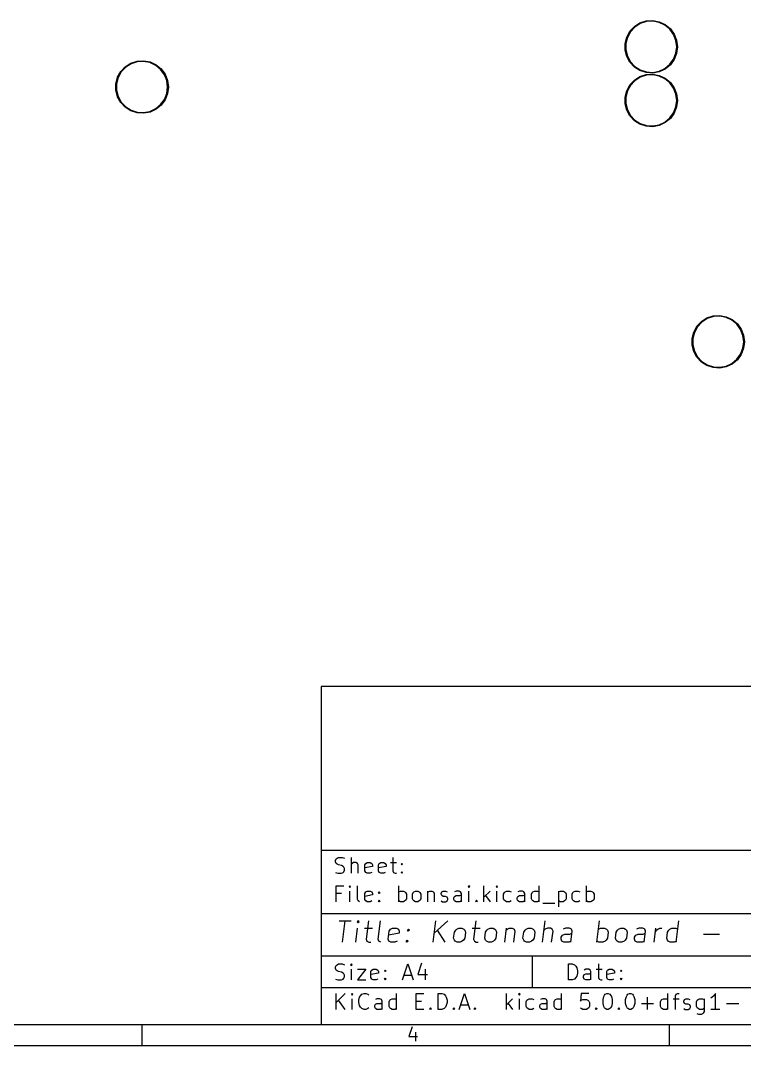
# Model space of a CAD drawing. Extents: x -80 to 197, y -68 to 122.
# Drawn here: x 58.3 to 127, y -67.9 to 29.2 of the extents above; entities that cross this region are included whole.
import ezdxf

# ---------------------------------------------------------------- set-up
doc = ezdxf.new("R2010")
doc.units = 0
doc.header["$MEASUREMENT"] = 0
doc.layers.add('BLACK', color=7, linetype='CONTINUOUS')

msp = doc.modelspace()

# ---------------------------------------------------------------- linework, layer by layer
at = {"layer": 'BLACK', "linetype": 'CONTINUOUS'}
for p, q in [((117.642, 29.1208), (118.267, 29.1601)), ((118.267, 29.1601), (118.881, 29.0429)), ((116.092, 28.1365), (116.52, 28.5924)), ((116.564, 28.5385), (116.148, 28.0954)), ((116.52, 28.5924), (117.048, 28.9275)), ((117.077, 28.8642), (116.564, 28.5385)), ((117.048, 28.9275), (117.642, 29.1208)), ((117.656, 29.052), (117.077, 28.8642)), ((118.262, 29.0902), (117.656, 29.052)), ((118.859, 28.9763), (118.262, 29.0902)), ((119.409, 28.7175), (118.859, 28.9763)), ((118.881, 29.0429), (119.447, 28.7766)), ((119.878, 28.33), (119.409, 28.7175)), ((119.447, 28.7766), (119.929, 28.3779)), ((120.235, 27.8383), (119.878, 28.33)), ((119.929, 28.3779), (120.296, 27.872)), ((115.635, 26.9827), (115.79, 27.5885)), ((115.855, 27.5627), (115.704, 26.9739)), ((115.79, 27.5885), (116.092, 28.1365)), ((116.148, 28.0954), (115.855, 27.5627)), ((120.459, 27.2731), (120.235, 27.8383)), ((120.296, 27.872), (120.527, 27.2905)), ((120.535, 26.67), (120.459, 27.2731)), ((120.527, 27.2905), (120.605, 26.67)), ((115.635, 26.3573), (115.635, 26.9827)), ((115.79, 25.7515), (115.635, 26.3573)), ((115.704, 26.9739), (115.704, 26.3661)), ((115.704, 26.3661), (115.855, 25.7773)), ((120.459, 26.0669), (120.535, 26.67)), ((120.605, 26.67), (120.527, 26.0495)), ((68.7877, 25.1175), (69.3825, 25.3108)), ((69.3825, 25.3108), (70.0067, 25.3501)), ((70.0023, 25.2802), (69.3956, 25.242)), ((70.5994, 25.1663), (70.0023, 25.2802)), ((70.0067, 25.3501), (70.621, 25.2329)), ((116.092, 25.2035), (115.79, 25.7515)), ((115.855, 25.7773), (116.148, 25.2446)), ((116.148, 25.2446), (116.564, 24.8015)), ((119.878, 25.01), (120.235, 25.5017)), ((120.296, 25.468), (119.929, 24.9621)), ((120.235, 25.5017), (120.459, 26.0669)), ((120.527, 26.0495), (120.296, 25.468)), ((67.5302, 23.7785), (67.8315, 24.3265)), ((67.8881, 24.2854), (67.5953, 23.7527)), ((67.8315, 24.3265), (68.2596, 24.7824)), ((68.3042, 24.7285), (67.8881, 24.2854)), ((68.2596, 24.7824), (68.7877, 25.1175)), ((68.8175, 25.0542), (68.3042, 24.7285)), ((69.3956, 25.242), (68.8175, 25.0542)), ((71.1494, 24.9075), (70.5994, 25.1663)), ((70.621, 25.2329), (71.1869, 24.9666)), ((71.6177, 24.52), (71.1494, 24.9075)), ((71.1869, 24.9666), (71.6688, 24.5679)), ((71.975, 24.0283), (71.6177, 24.52)), ((71.6688, 24.5679), (72.0364, 24.062)), ((116.52, 24.7476), (116.092, 25.2035)), ((117.048, 24.4125), (116.52, 24.7476)), ((116.564, 24.8015), (117.077, 24.4758)), ((117.642, 24.2192), (117.048, 24.4125)), ((117.077, 24.4758), (117.656, 24.288)), ((117.656, 24.288), (118.262, 24.2498)), ((118.262, 24.2498), (118.859, 24.3637)), ((118.881, 24.2971), (118.267, 24.1799)), ((118.859, 24.3637), (119.409, 24.6225)), ((119.447, 24.5634), (118.881, 24.2971)), ((119.409, 24.6225), (119.878, 25.01)), ((119.929, 24.9621), (119.447, 24.5634)), ((67.3747, 23.1727), (67.5302, 23.7785)), ((67.5953, 23.7527), (67.4441, 23.1639)), ((72.1988, 23.4631), (71.975, 24.0283)), ((72.0364, 24.062), (72.2666, 23.4805)), ((72.275, 22.86), (72.1988, 23.4631)), ((72.2666, 23.4805), (72.345, 22.86)), ((116.092, 23.0565), (116.52, 23.5124)), ((116.564, 23.4585), (116.148, 23.0154)), ((116.52, 23.5124), (117.048, 23.8475)), ((117.077, 23.7842), (116.564, 23.4585)), ((117.048, 23.8475), (117.642, 24.0408)), ((117.656, 23.972), (117.077, 23.7842)), ((118.267, 24.1799), (117.642, 24.2192)), ((117.642, 24.0408), (118.267, 24.0801)), ((118.262, 24.0102), (117.656, 23.972)), ((118.859, 23.8963), (118.262, 24.0102)), ((118.267, 24.0801), (118.881, 23.9629)), ((119.409, 23.6375), (118.859, 23.8963)), ((118.881, 23.9629), (119.447, 23.6966)), ((119.878, 23.25), (119.409, 23.6375)), ((119.447, 23.6966), (119.929, 23.2979)), ((67.3747, 22.5473), (67.3747, 23.1727)), ((67.5302, 21.9415), (67.3747, 22.5473)), ((67.4441, 23.1639), (67.4441, 22.5561)), ((67.4441, 22.5561), (67.5953, 21.9673)), ((72.1988, 22.2569), (72.275, 22.86)), ((72.345, 22.86), (72.2666, 22.2395)), ((115.635, 21.9027), (115.79, 22.5085)), ((115.855, 22.4827), (115.704, 21.8939)), ((115.79, 22.5085), (116.092, 23.0565)), ((116.148, 23.0154), (115.855, 22.4827)), ((120.235, 22.7583), (119.878, 23.25)), ((119.929, 23.2979), (120.296, 22.792)), ((120.459, 22.1931), (120.235, 22.7583)), ((120.296, 22.792), (120.527, 22.2105)), ((67.8315, 21.3935), (67.5302, 21.9415)), ((67.5953, 21.9673), (67.8881, 21.4346)), ((68.2596, 20.9376), (67.8315, 21.3935)), ((67.8881, 21.4346), (68.3042, 20.9915)), ((71.6177, 21.2), (71.975, 21.6917)), ((72.0364, 21.658), (71.6688, 21.1521)), ((71.975, 21.6917), (72.1988, 22.2569)), ((72.2666, 22.2395), (72.0364, 21.658)), ((115.635, 21.2773), (115.635, 21.9027)), ((115.704, 21.8939), (115.704, 21.2861)), ((120.535, 21.59), (120.459, 22.1931)), ((120.459, 20.9869), (120.535, 21.59)), ((120.527, 22.2105), (120.605, 21.59)), ((120.605, 21.59), (120.527, 20.9695)), ((68.7877, 20.6025), (68.2596, 20.9376)), ((68.3042, 20.9915), (68.8175, 20.6658)), ((69.3825, 20.4092), (68.7877, 20.6025)), ((68.8175, 20.6658), (69.3956, 20.478)), ((70.0067, 20.3699), (69.3825, 20.4092)), ((69.3956, 20.478), (70.0023, 20.4398)), ((70.0023, 20.4398), (70.5994, 20.5537)), ((70.621, 20.4871), (70.0067, 20.3699)), ((70.5994, 20.5537), (71.1494, 20.8125)), ((71.1869, 20.7534), (70.621, 20.4871)), ((71.1494, 20.8125), (71.6177, 21.2)), ((71.6688, 21.1521), (71.1869, 20.7534)), ((115.79, 20.6715), (115.635, 21.2773)), ((115.704, 21.2861), (115.855, 20.6973)), ((116.092, 20.1235), (115.79, 20.6715)), ((115.855, 20.6973), (116.148, 20.1646)), ((119.878, 19.93), (120.235, 20.4217)), ((120.235, 20.4217), (120.459, 20.9869)), ((120.527, 20.9695), (120.296, 20.388)), ((116.52, 19.6676), (116.092, 20.1235)), ((116.148, 20.1646), (116.564, 19.7215)), ((117.048, 19.3325), (116.52, 19.6676)), ((116.564, 19.7215), (117.077, 19.3958)), ((118.859, 19.2837), (119.409, 19.5425)), ((119.447, 19.4834), (118.881, 19.2171)), ((119.409, 19.5425), (119.878, 19.93)), ((119.929, 19.8821), (119.447, 19.4834)), ((120.296, 20.388), (119.929, 19.8821)), ((117.642, 19.1392), (117.048, 19.3325)), ((117.077, 19.3958), (117.656, 19.208)), ((118.267, 19.0999), (117.642, 19.1392)), ((117.656, 19.208), (118.262, 19.1698)), ((118.262, 19.1698), (118.859, 19.2837)), ((118.881, 19.2171), (118.267, 19.0999)), ((122.87, 0.65243), (123.398, 0.98754)), ((123.398, 0.98754), (123.992, 1.18081)), ((124.006, 1.11205), (123.427, 0.92421)), ((123.992, 1.18081), (124.617, 1.22008)), ((124.612, 1.15021), (124.006, 1.11205)), ((125.209, 1.03631), (124.612, 1.15021)), ((124.617, 1.22008), (125.231, 1.10289)), ((125.759, 0.7775), (125.209, 1.03631)), ((125.231, 1.10289), (125.797, 0.8366)), ((122.14, -0.35153), (122.442, 0.19652)), ((122.498, 0.15538), (122.205, -0.3773)), ((122.442, 0.19652), (122.87, 0.65243)), ((122.914, 0.59849), (122.498, 0.15538)), ((123.427, 0.92421), (122.914, 0.59849)), ((126.228, 0.39003), (125.759, 0.7775)), ((125.797, 0.8366), (126.279, 0.43794)), ((126.585, -0.10175), (126.228, 0.39003)), ((126.279, 0.43794), (126.646, -0.06803)), ((121.985, -0.95729), (122.14, -0.35153)), ((121.985, -1.58271), (121.985, -0.95729)), ((122.205, -0.3773), (122.054, -0.96607)), ((122.054, -0.96607), (122.054, -1.57393)), ((126.809, -0.66693), (126.585, -0.10175)), ((126.646, -0.06803), (126.877, -0.64952)), ((126.885, -1.27), (126.809, -0.66693)), ((126.877, -0.64952), (126.955, -1.27)), ((122.14, -2.18847), (121.985, -1.58271)), ((122.054, -1.57393), (122.205, -2.1627)), ((126.585, -2.43825), (126.809, -1.87307)), ((126.877, -1.89048), (126.646, -2.47198)), ((126.809, -1.87307), (126.885, -1.27)), ((126.955, -1.27), (126.877, -1.89048)), ((122.442, -2.73652), (122.14, -2.18847)), ((122.205, -2.1627), (122.498, -2.69538)), ((122.87, -3.19243), (122.442, -2.73652)), ((122.498, -2.69538), (122.914, -3.13849)), ((126.228, -2.93003), (126.585, -2.43825)), ((126.646, -2.47198), (126.279, -2.97795)), ((123.398, -3.52754), (122.87, -3.19243)), ((122.914, -3.13849), (123.427, -3.46421)), ((123.992, -3.72081), (123.398, -3.52754)), ((123.427, -3.46421), (124.006, -3.65205)), ((124.617, -3.76008), (123.992, -3.72081)), ((124.006, -3.65205), (124.612, -3.69021)), ((124.612, -3.69021), (125.209, -3.57631)), ((125.231, -3.64289), (124.617, -3.76008)), ((125.209, -3.57631), (125.759, -3.31749)), ((125.797, -3.3766), (125.231, -3.64289)), ((125.759, -3.31749), (126.228, -2.93003)), ((126.279, -2.97795), (125.797, -3.3766)), ((86.8322, -33.9272), (86.8322, -65.9272)), ((194.832, -33.9272), (86.8322, -33.9272)), ((86.8322, -49.4272), (194.832, -49.4272)), ((88.1929, -50.3915), (88.2643, -50.2486)), ((88.1929, -50.5343), (88.1929, -50.3915)), ((88.2643, -50.2486), (88.3358, -50.1772)), ((88.3358, -50.1772), (88.4786, -50.1058)), ((88.4786, -50.1058), (88.8358, -50.1058)), ((88.8358, -50.1058), (89.0501, -50.1772)), ((89.6929, -51.6058), (89.6929, -50.1058)), ((93.6215, -50.1058), (93.6215, -51.3915)), ((88.2643, -50.6772), (88.1929, -50.5343)), ((88.3358, -50.7486), (88.2643, -50.6772)), ((88.4786, -50.8201), (88.3358, -50.7486)), ((88.7643, -50.8915), (88.4786, -50.8201)), ((88.9072, -50.9629), (88.7643, -50.8915)), ((88.9786, -51.0343), (88.9072, -50.9629)), ((89.0501, -51.1772), (88.9786, -51.0343)), ((88.9786, -51.4629), (89.0501, -51.3201)), ((89.0501, -51.3201), (89.0501, -51.1772)), ((89.7643, -50.6772), (89.6929, -50.7486)), ((89.9072, -50.6058), (89.7643, -50.6772)), ((90.1215, -50.6058), (89.9072, -50.6058)), ((90.2643, -50.6772), (90.1215, -50.6058)), ((90.3358, -50.8201), (90.2643, -50.6772)), ((90.3358, -51.6058), (90.3358, -50.8201)), ((90.9786, -50.8201), (91.0501, -50.6772)), ((90.9786, -51.3915), (90.9786, -50.8201)), ((91.6929, -50.9629), (90.9786, -51.1058)), ((91.0501, -51.5343), (90.9786, -51.3915)), ((91.0501, -50.6772), (91.1929, -50.6058)), ((91.1929, -50.6058), (91.4786, -50.6058)), ((91.4786, -50.6058), (91.6215, -50.6772)), ((91.6215, -50.6772), (91.6929, -50.8201)), ((91.6929, -50.8201), (91.6929, -50.9629)), ((92.2643, -50.8201), (92.3358, -50.6772)), ((92.2643, -51.3915), (92.2643, -50.8201)), ((92.9786, -50.9629), (92.2643, -51.1058)), ((92.3358, -51.5343), (92.2643, -51.3915)), ((92.3358, -50.6772), (92.4786, -50.6058)), ((92.4786, -50.6058), (92.7643, -50.6058)), ((92.7643, -50.6058), (92.9072, -50.6772)), ((92.9072, -50.6772), (92.9786, -50.8201)), ((92.9786, -50.8201), (92.9786, -50.9629)), ((93.4072, -50.6058), (93.9786, -50.6058)), ((93.6215, -51.3915), (93.6929, -51.5343)), ((94.4072, -50.7486), (94.4786, -50.6772)), ((94.4786, -50.8201), (94.4072, -50.7486)), ((94.4786, -50.6772), (94.5501, -50.7486)), ((94.4786, -50.6772), (94.4786, -50.8201)), ((94.5501, -50.7486), (94.4786, -50.8201)), ((88.1929, -51.5343), (88.4072, -51.6058)), ((88.4072, -51.6058), (88.7643, -51.6058)), ((88.7643, -51.6058), (88.9072, -51.5343)), ((88.9072, -51.5343), (88.9786, -51.4629)), ((91.1929, -51.6058), (91.0501, -51.5343)), ((91.4786, -51.6058), (91.1929, -51.6058)), ((91.6215, -51.5343), (91.4786, -51.6058)), ((92.4786, -51.6058), (92.3358, -51.5343)), ((92.7643, -51.6058), (92.4786, -51.6058)), ((92.9072, -51.5343), (92.7643, -51.6058)), ((93.6929, -51.5343), (93.8358, -51.6058)), ((93.8358, -51.6058), (93.9786, -51.6058)), ((94.4072, -51.5343), (94.4786, -51.4629)), ((94.4786, -51.6058), (94.4072, -51.5343)), ((94.4786, -51.4629), (94.5501, -51.5343)), ((94.4786, -51.4629), (94.4786, -51.6058)), ((94.5501, -51.5343), (94.4786, -51.6058)), ((88.2643, -54.3058), (88.2643, -52.8058)), ((88.2643, -52.8058), (88.9786, -52.8058)), ((89.5501, -52.8058), (89.4786, -52.8772)), ((89.4786, -52.8772), (89.5501, -52.9486)), ((89.6215, -52.8772), (89.5501, -52.8058)), ((89.5501, -52.8058), (89.5501, -52.9486)), ((89.5501, -52.9486), (89.6215, -52.8772)), ((89.5501, -54.3058), (89.5501, -53.3058)), ((90.2643, -54.0915), (90.2643, -52.8058)), ((90.9786, -53.5201), (91.0501, -53.3772)), ((91.0501, -53.3772), (91.1929, -53.3058)), ((91.1929, -53.3058), (91.4786, -53.3058)), ((91.4786, -53.3058), (91.6215, -53.3772)), ((91.6215, -53.3772), (91.6929, -53.5201)), ((92.2643, -53.4486), (92.3358, -53.3772)), ((92.3358, -53.3772), (92.4072, -53.4486)), ((92.3358, -53.3772), (92.3358, -53.5201)), ((94.1929, -54.3058), (94.1929, -52.8058)), ((94.1929, -53.3772), (94.3358, -53.3058)), ((94.3358, -53.3058), (94.6215, -53.3058)), ((94.6215, -53.3058), (94.7643, -53.3772)), ((94.7643, -53.3772), (94.8358, -53.4486)), ((95.5501, -53.4486), (95.6215, -53.3772)), ((95.6215, -53.3772), (95.7643, -53.3058)), ((95.7643, -53.3058), (95.9786, -53.3058)), ((95.9786, -53.3058), (96.1215, -53.3772)), ((96.1215, -53.3772), (96.1929, -53.4486)), ((96.9072, -53.3058), (96.9072, -54.3058)), ((96.9072, -53.4486), (96.9786, -53.3772)), ((96.9786, -53.3772), (97.1215, -53.3058)), ((97.1215, -53.3058), (97.3358, -53.3058)), ((97.3358, -53.3058), (97.4786, -53.3772)), ((97.4786, -53.3772), (97.5501, -53.5201)), ((98.1929, -53.5201), (98.2643, -53.3772)), ((98.2643, -53.3772), (98.4072, -53.3058)), ((98.4072, -53.3058), (98.6215, -53.3058)), ((98.6215, -53.3058), (98.7643, -53.3772)), ((99.6215, -53.3058), (99.4786, -53.3772)), ((99.9072, -53.3058), (99.6215, -53.3058)), ((100.05, -53.3772), (99.9072, -53.3058)), ((100.121, -53.5201), (100.05, -53.3772)), ((100.836, -52.8058), (100.764, -52.8772)), ((100.764, -52.8772), (100.836, -52.9486)), ((100.907, -52.8772), (100.836, -52.8058)), ((100.836, -52.8058), (100.836, -52.9486)), ((100.836, -52.9486), (100.907, -52.8772)), ((100.836, -54.3058), (100.836, -53.3058)), ((102.264, -54.3058), (102.264, -52.8058)), ((102.836, -53.3058), (102.264, -53.8772)), ((103.479, -52.8058), (103.407, -52.8772)), ((103.407, -52.8772), (103.479, -52.9486)), ((103.55, -52.8772), (103.479, -52.8058)), ((103.479, -52.8058), (103.479, -52.9486)), ((103.479, -52.9486), (103.55, -52.8772)), ((103.479, -54.3058), (103.479, -53.3058)), ((104.193, -53.4486), (104.264, -53.3772)), ((104.264, -53.3772), (104.407, -53.3058)), ((104.407, -53.3058), (104.693, -53.3058)), ((104.693, -53.3058), (104.836, -53.3772)), ((105.621, -53.3058), (105.479, -53.3772)), ((105.907, -53.3058), (105.621, -53.3058)), ((106.05, -53.3772), (105.907, -53.3058)), ((106.121, -53.5201), (106.05, -53.3772)), ((106.836, -53.4486), (106.907, -53.3772)), ((106.907, -53.3772), (107.05, -53.3058)), ((107.05, -53.3058), (107.336, -53.3058)), ((107.336, -53.3058), (107.479, -53.3772)), ((107.479, -54.3058), (107.479, -52.8058)), ((109.336, -53.3058), (109.336, -54.8058)), ((109.336, -53.3772), (109.479, -53.3058)), ((109.479, -53.3058), (109.764, -53.3058)), ((109.764, -53.3058), (109.907, -53.3772)), ((109.907, -53.3772), (109.979, -53.4486)), ((110.693, -53.4486), (110.764, -53.3772)), ((110.764, -53.3772), (110.907, -53.3058)), ((110.907, -53.3058), (111.193, -53.3058)), ((111.193, -53.3058), (111.336, -53.3772)), ((111.979, -54.3058), (111.979, -52.8058)), ((111.979, -53.3772), (112.121, -53.3058)), ((112.121, -53.3058), (112.407, -53.3058)), ((112.407, -53.3058), (112.55, -53.3772)), ((112.55, -53.3772), (112.621, -53.4486)), ((88.7643, -53.5201), (88.2643, -53.5201)), ((90.3358, -54.2343), (90.2643, -54.0915)), ((90.4786, -54.3058), (90.3358, -54.2343)), ((90.9786, -54.0915), (90.9786, -53.5201)), ((91.6929, -53.6629), (90.9786, -53.8058)), ((91.0501, -54.2343), (90.9786, -54.0915)), ((91.1929, -54.3058), (91.0501, -54.2343)), ((91.4786, -54.3058), (91.1929, -54.3058)), ((91.6215, -54.2343), (91.4786, -54.3058)), ((91.6929, -53.5201), (91.6929, -53.6629)), ((92.3358, -53.5201), (92.2643, -53.4486)), ((92.2643, -54.2343), (92.3358, -54.1629)), ((92.3358, -54.3058), (92.2643, -54.2343)), ((92.4072, -53.4486), (92.3358, -53.5201)), ((92.3358, -54.1629), (92.4072, -54.2343)), ((92.3358, -54.1629), (92.3358, -54.3058)), ((92.4072, -54.2343), (92.3358, -54.3058)), ((94.3358, -54.3058), (94.1929, -54.2343)), ((94.6215, -54.3058), (94.3358, -54.3058)), ((94.7643, -54.2343), (94.6215, -54.3058)), ((94.8358, -54.1629), (94.7643, -54.2343)), ((94.8358, -53.4486), (94.9072, -53.5915)), ((94.9072, -54.0201), (94.8358, -54.1629)), ((94.9072, -53.5915), (94.9072, -54.0201)), ((95.4786, -53.5915), (95.5501, -53.4486)), ((95.4786, -54.0201), (95.4786, -53.5915)), ((95.5501, -54.1629), (95.4786, -54.0201)), ((95.6215, -54.2343), (95.5501, -54.1629)), ((95.7643, -54.3058), (95.6215, -54.2343)), ((95.9786, -54.3058), (95.7643, -54.3058)), ((96.1215, -54.2343), (95.9786, -54.3058)), ((96.1929, -54.1629), (96.1215, -54.2343)), ((96.1929, -53.4486), (96.2643, -53.5915)), ((96.2643, -54.0201), (96.1929, -54.1629)), ((96.2643, -53.5915), (96.2643, -54.0201)), ((97.5501, -53.5201), (97.5501, -54.3058)), ((98.1929, -53.5915), (98.1929, -53.5201)), ((98.2643, -53.7343), (98.1929, -53.5915)), ((98.1929, -54.2343), (98.3358, -54.3058)), ((98.4072, -53.8058), (98.2643, -53.7343)), ((98.3358, -54.3058), (98.6215, -54.3058)), ((98.6215, -53.8058), (98.4072, -53.8058)), ((98.7643, -53.8772), (98.6215, -53.8058)), ((98.6215, -54.3058), (98.7643, -54.2343)), ((98.8358, -54.0201), (98.7643, -53.8772)), ((98.7643, -54.2343), (98.8358, -54.0915)), ((98.8358, -54.0915), (98.8358, -54.0201)), ((99.4072, -53.9486), (99.4786, -53.8058)), ((99.4072, -54.0915), (99.4072, -53.9486)), ((99.4786, -54.2343), (99.4072, -54.0915)), ((99.4786, -53.8058), (99.6215, -53.7343)), ((99.6215, -54.3058), (99.4786, -54.2343)), ((99.6215, -53.7343), (99.9786, -53.7343)), ((99.9786, -54.3058), (99.6215, -54.3058)), ((99.9786, -53.7343), (100.121, -53.6629)), ((100.121, -54.2343), (99.9786, -54.3058)), ((100.121, -54.3058), (100.121, -53.5201)), ((101.479, -54.2343), (101.55, -54.1629)), ((101.55, -54.3058), (101.479, -54.2343)), ((101.55, -54.1629), (101.621, -54.2343)), ((101.55, -54.1629), (101.55, -54.3058)), ((101.621, -54.2343), (101.55, -54.3058)), ((102.407, -53.7343), (102.836, -54.3058)), ((104.121, -53.5915), (104.193, -53.4486)), ((104.121, -54.0201), (104.121, -53.5915)), ((104.193, -54.1629), (104.121, -54.0201)), ((104.264, -54.2343), (104.193, -54.1629)), ((104.407, -54.3058), (104.264, -54.2343)), ((104.693, -54.3058), (104.407, -54.3058)), ((104.836, -54.2343), (104.693, -54.3058)), ((105.407, -53.9486), (105.479, -53.8058)), ((105.407, -54.0915), (105.407, -53.9486)), ((105.479, -54.2343), (105.407, -54.0915)), ((105.479, -53.8058), (105.621, -53.7343)), ((105.621, -54.3058), (105.479, -54.2343)), ((105.621, -53.7343), (105.979, -53.7343)), ((105.979, -54.3058), (105.621, -54.3058)), ((105.979, -53.7343), (106.121, -53.6629)), ((106.121, -54.2343), (105.979, -54.3058)), ((106.121, -54.3058), (106.121, -53.5201)), ((106.764, -53.5915), (106.836, -53.4486)), ((106.764, -54.0201), (106.764, -53.5915)), ((106.836, -54.1629), (106.764, -54.0201)), ((106.907, -54.2343), (106.836, -54.1629)), ((107.05, -54.3058), (106.907, -54.2343)), ((107.336, -54.3058), (107.05, -54.3058)), ((107.479, -54.2343), (107.336, -54.3058)), ((109.479, -54.3058), (109.336, -54.2343)), ((109.764, -54.3058), (109.479, -54.3058)), ((109.907, -54.2343), (109.764, -54.3058)), ((109.979, -54.1629), (109.907, -54.2343)), ((109.979, -53.4486), (110.05, -53.5915)), ((110.05, -54.0201), (109.979, -54.1629)), ((110.05, -53.5915), (110.05, -54.0201)), ((110.621, -53.5915), (110.693, -53.4486)), ((110.621, -54.0201), (110.621, -53.5915)), ((110.693, -54.1629), (110.621, -54.0201)), ((110.764, -54.2343), (110.693, -54.1629)), ((110.907, -54.3058), (110.764, -54.2343)), ((111.193, -54.3058), (110.907, -54.3058)), ((111.336, -54.2343), (111.193, -54.3058)), ((112.121, -54.3058), (111.979, -54.2343)), ((112.407, -54.3058), (112.121, -54.3058)), ((112.55, -54.2343), (112.407, -54.3058)), ((112.621, -54.1629), (112.55, -54.2343)), ((112.621, -53.4486), (112.693, -53.5915)), ((112.693, -54.0201), (112.621, -54.1629)), ((112.693, -53.5915), (112.693, -54.0201)), ((107.836, -54.4486), (108.979, -54.4486)), ((86.8322, -55.4272), (194.832, -55.4272)), ((88.5446, -56.132), (89.6874, -56.132)), ((88.866, -58.132), (89.116, -56.132)), ((90.3541, -56.132), (90.247, -56.2272)), ((90.247, -56.2272), (90.3303, -56.3224)), ((90.3541, -56.132), (90.3303, -56.3224)), ((90.3303, -56.3224), (90.4374, -56.2272)), ((90.4374, -56.2272), (90.3541, -56.132)), ((91.3065, -56.132), (91.0922, -57.8462)), ((92.2351, -57.8462), (92.4493, -56.132)), ((97.4374, -58.132), (97.6874, -56.132)), ((98.8303, -56.132), (97.5446, -57.2748)), ((101.497, -56.132), (101.283, -57.8462)), ((107.818, -58.132), (108.068, -56.132)), ((112.961, -58.132), (113.211, -56.132)), ((120.485, -58.132), (120.735, -56.132)), ((90.1041, -58.132), (90.2708, -56.7986)), ((90.9374, -56.7986), (91.6993, -56.7986)), ((93.1874, -57.8462), (93.2827, -57.0843)), ((94.2112, -57.2748), (93.2351, -57.4653)), ((93.2827, -57.0843), (93.4017, -56.8939)), ((93.4017, -56.8939), (93.6041, -56.7986)), ((93.6041, -56.7986), (93.9851, -56.7986)), ((93.9851, -56.7986), (94.1636, -56.8939)), ((94.1636, -56.8939), (94.2351, -57.0843)), ((94.2351, -57.0843), (94.2112, -57.2748)), ((95.0089, -56.9891), (95.116, -56.8939)), ((95.0922, -57.0843), (95.0089, -56.9891)), ((95.116, -56.8939), (95.0922, -57.0843)), ((95.1993, -56.9891), (95.0922, -57.0843)), ((95.116, -56.8939), (95.1993, -56.9891)), ((98.5803, -58.132), (97.866, -56.9891)), ((99.3898, -57.751), (99.4612, -57.1796)), ((99.4612, -57.1796), (99.5803, -56.9891)), ((99.5803, -56.9891), (99.6874, -56.8939)), ((99.6874, -56.8939), (99.8898, -56.7986)), ((99.8898, -56.7986), (100.176, -56.7986)), ((100.176, -56.7986), (100.354, -56.8939)), ((100.354, -56.8939), (100.437, -56.9891)), ((100.437, -56.9891), (100.509, -57.1796)), ((100.509, -57.1796), (100.437, -57.751)), ((101.128, -56.7986), (101.89, -56.7986)), ((102.342, -57.751), (102.414, -57.1796)), ((102.414, -57.1796), (102.533, -56.9891)), ((102.533, -56.9891), (102.64, -56.8939)), ((102.64, -56.8939), (102.842, -56.7986)), ((102.842, -56.7986), (103.128, -56.7986)), ((103.128, -56.7986), (103.306, -56.8939)), ((103.306, -56.8939), (103.39, -56.9891)), ((103.39, -56.9891), (103.461, -57.1796)), ((103.461, -57.1796), (103.39, -57.751)), ((104.366, -56.7986), (104.199, -58.132)), ((104.342, -56.9891), (104.449, -56.8939)), ((104.449, -56.8939), (104.652, -56.7986)), ((104.652, -56.7986), (104.937, -56.7986)), ((104.937, -56.7986), (105.116, -56.8939)), ((105.187, -57.0843), (105.056, -58.132)), ((105.116, -56.8939), (105.187, -57.0843)), ((105.961, -57.751), (106.033, -57.1796)), ((106.033, -57.1796), (106.152, -56.9891)), ((106.152, -56.9891), (106.259, -56.8939)), ((106.259, -56.8939), (106.461, -56.7986)), ((106.461, -56.7986), (106.747, -56.7986)), ((106.747, -56.7986), (106.926, -56.8939)), ((106.926, -56.8939), (107.009, -56.9891)), ((107.009, -56.9891), (107.08, -57.1796)), ((107.08, -57.1796), (107.009, -57.751)), ((108.068, -56.8939), (107.961, -56.9891)), ((108.271, -56.7986), (108.068, -56.8939)), ((108.556, -56.7986), (108.271, -56.7986)), ((108.735, -56.8939), (108.556, -56.7986)), ((108.676, -58.132), (108.806, -57.0843)), ((108.806, -57.0843), (108.735, -56.8939)), ((109.985, -56.7986), (109.783, -56.8939)), ((110.366, -56.7986), (109.985, -56.7986)), ((110.545, -56.8939), (110.366, -56.7986)), ((110.39, -57.3701), (110.592, -57.2748)), ((110.485, -58.132), (110.616, -57.0843)), ((110.616, -57.0843), (110.545, -56.8939)), ((113.116, -56.8939), (113.318, -56.7986)), ((113.318, -56.7986), (113.699, -56.7986)), ((113.699, -56.7986), (113.878, -56.8939)), ((113.878, -56.8939), (113.961, -56.9891)), ((113.961, -56.9891), (114.033, -57.1796)), ((114.033, -57.1796), (113.961, -57.751)), ((114.723, -57.751), (114.795, -57.1796)), ((114.795, -57.1796), (114.914, -56.9891)), ((114.914, -56.9891), (115.021, -56.8939)), ((115.021, -56.8939), (115.223, -56.7986)), ((115.223, -56.7986), (115.509, -56.7986)), ((115.509, -56.7986), (115.687, -56.8939)), ((115.687, -56.8939), (115.771, -56.9891)), ((115.771, -56.9891), (115.842, -57.1796)), ((115.842, -57.1796), (115.771, -57.751)), ((116.937, -56.7986), (116.735, -56.8939)), ((117.318, -56.7986), (116.937, -56.7986)), ((117.497, -56.8939), (117.318, -56.7986)), ((117.342, -57.3701), (117.545, -57.2748)), ((117.437, -58.132), (117.568, -57.0843)), ((117.568, -57.0843), (117.497, -56.8939)), ((118.39, -58.132), (118.556, -56.7986)), ((118.509, -57.1796), (118.628, -56.9891)), ((118.628, -56.9891), (118.735, -56.8939)), ((118.735, -56.8939), (118.937, -56.7986)), ((118.937, -56.7986), (119.128, -56.7986)), ((119.58, -57.751), (119.652, -57.1796)), ((119.652, -57.1796), (119.771, -56.9891)), ((119.771, -56.9891), (119.878, -56.8939)), ((119.878, -56.8939), (120.08, -56.7986)), ((120.08, -56.7986), (120.461, -56.7986)), ((120.461, -56.7986), (120.64, -56.8939)), ((91.0922, -57.8462), (91.1636, -58.0367)), ((91.1636, -58.0367), (91.3422, -58.132)), ((91.3422, -58.132), (91.5327, -58.132)), ((92.3065, -58.0367), (92.2351, -57.8462)), ((92.4851, -58.132), (92.3065, -58.0367)), ((93.2589, -58.0367), (93.1874, -57.8462)), ((93.4374, -58.132), (93.2589, -58.0367)), ((93.8184, -58.132), (93.4374, -58.132)), ((94.0208, -58.0367), (93.8184, -58.132)), ((94.8779, -58.0367), (94.9851, -57.9415)), ((94.9612, -58.132), (94.8779, -58.0367)), ((94.9851, -57.9415), (94.9612, -58.132)), ((95.0684, -58.0367), (94.9612, -58.132)), ((94.9851, -57.9415), (95.0684, -58.0367)), ((99.4612, -57.9415), (99.3898, -57.751)), ((99.5446, -58.0367), (99.4612, -57.9415)), ((99.7232, -58.132), (99.5446, -58.0367)), ((100.009, -58.132), (99.7232, -58.132)), ((100.211, -58.0367), (100.009, -58.132)), ((100.318, -57.9415), (100.211, -58.0367)), ((100.437, -57.751), (100.318, -57.9415)), ((101.283, -57.8462), (101.354, -58.0367)), ((101.354, -58.0367), (101.533, -58.132)), ((101.533, -58.132), (101.723, -58.132)), ((102.414, -57.9415), (102.342, -57.751)), ((102.497, -58.0367), (102.414, -57.9415)), ((102.676, -58.132), (102.497, -58.0367)), ((102.961, -58.132), (102.676, -58.132)), ((103.164, -58.0367), (102.961, -58.132)), ((103.271, -57.9415), (103.164, -58.0367)), ((103.39, -57.751), (103.271, -57.9415)), ((106.033, -57.9415), (105.961, -57.751)), ((106.116, -58.0367), (106.033, -57.9415)), ((106.295, -58.132), (106.116, -58.0367)), ((106.58, -58.132), (106.295, -58.132)), ((106.783, -58.0367), (106.58, -58.132)), ((106.89, -57.9415), (106.783, -58.0367)), ((107.009, -57.751), (106.89, -57.9415)), ((109.568, -57.8462), (109.592, -57.6558)), ((109.64, -58.0367), (109.568, -57.8462)), ((109.592, -57.6558), (109.711, -57.4653)), ((109.818, -58.132), (109.64, -58.0367)), ((109.711, -57.4653), (109.914, -57.3701)), ((110.295, -58.132), (109.818, -58.132)), ((109.914, -57.3701), (110.39, -57.3701)), ((110.497, -58.0367), (110.295, -58.132)), ((113.152, -58.132), (112.973, -58.0367)), ((113.533, -58.132), (113.152, -58.132)), ((113.735, -58.0367), (113.533, -58.132)), ((113.842, -57.9415), (113.735, -58.0367)), ((113.961, -57.751), (113.842, -57.9415)), ((114.795, -57.9415), (114.723, -57.751)), ((114.878, -58.0367), (114.795, -57.9415)), ((115.056, -58.132), (114.878, -58.0367)), ((115.342, -58.132), (115.056, -58.132)), ((115.545, -58.0367), (115.342, -58.132)), ((115.652, -57.9415), (115.545, -58.0367)), ((115.771, -57.751), (115.652, -57.9415)), ((116.521, -57.8462), (116.545, -57.6558)), ((116.592, -58.0367), (116.521, -57.8462)), ((116.545, -57.6558), (116.664, -57.4653)), ((116.771, -58.132), (116.592, -58.0367)), ((116.664, -57.4653), (116.866, -57.3701)), ((117.247, -58.132), (116.771, -58.132)), ((116.866, -57.3701), (117.342, -57.3701)), ((117.449, -58.0367), (117.247, -58.132)), ((119.652, -57.9415), (119.58, -57.751)), ((119.735, -58.0367), (119.652, -57.9415)), ((119.914, -58.132), (119.735, -58.0367)), ((120.295, -58.132), (119.914, -58.132)), ((120.497, -58.0367), (120.295, -58.132)), ((123.056, -57.3701), (124.58, -57.3701)), ((86.8322, -59.4272), (194.832, -59.4272)), ((96.3358, -60.1343), (95.9786, -61.2058)), ((106.832, -59.4272), (106.832, -62.4272)), ((88.1929, -60.4915), (88.2643, -60.3486)), ((88.1929, -60.6343), (88.1929, -60.4915)), ((88.2643, -60.7772), (88.1929, -60.6343)), ((88.2643, -60.3486), (88.3358, -60.2772)), ((88.3358, -60.8486), (88.2643, -60.7772)), ((88.3358, -60.2772), (88.4786, -60.2058)), ((88.4786, -60.9201), (88.3358, -60.8486)), ((88.4786, -60.2058), (88.8358, -60.2058)), ((88.7643, -60.9915), (88.4786, -60.9201)), ((88.9072, -61.0629), (88.7643, -60.9915)), ((88.8358, -60.2058), (89.0501, -60.2772)), ((88.9786, -61.1343), (88.9072, -61.0629)), ((89.0501, -61.2772), (88.9786, -61.1343)), ((89.6929, -60.2058), (89.6215, -60.2772)), ((89.6215, -60.2772), (89.6929, -60.3486)), ((89.7643, -60.2772), (89.6929, -60.2058)), ((89.6929, -60.2058), (89.6929, -60.3486)), ((89.6929, -60.3486), (89.7643, -60.2772)), ((89.6929, -61.7058), (89.6929, -60.7058)), ((90.2643, -60.7058), (91.0501, -60.7058)), ((91.0501, -60.7058), (90.2643, -61.7058)), ((91.5501, -60.9201), (91.6215, -60.7772)), ((91.5501, -61.4915), (91.5501, -60.9201)), ((92.2643, -61.0629), (91.5501, -61.2058)), ((91.6215, -60.7772), (91.7643, -60.7058)), ((91.7643, -60.7058), (92.0501, -60.7058)), ((92.0501, -60.7058), (92.1929, -60.7772)), ((92.1929, -60.7772), (92.2643, -60.9201)), ((92.2643, -60.9201), (92.2643, -61.0629)), ((92.8358, -60.8486), (92.9072, -60.7772)), ((92.9072, -60.9201), (92.8358, -60.8486)), ((92.9072, -60.7772), (92.9786, -60.8486)), ((92.9072, -60.7772), (92.9072, -60.9201)), ((92.9786, -60.8486), (92.9072, -60.9201)), ((94.5501, -61.7058), (95.0501, -60.2058)), ((95.0501, -60.2058), (95.5501, -61.7058)), ((96.6929, -60.7058), (96.6929, -61.7058)), ((110.264, -61.7058), (110.264, -60.2058)), ((110.264, -60.2058), (110.621, -60.2058)), ((110.621, -60.2058), (110.836, -60.2772)), ((110.836, -60.2772), (110.979, -60.4201)), ((110.979, -60.4201), (111.05, -60.5629)), ((111.05, -60.5629), (111.121, -60.8486)), ((111.121, -61.0629), (111.05, -61.3486)), ((111.121, -60.8486), (111.121, -61.0629)), ((111.907, -60.7058), (111.764, -60.7772)), ((111.764, -61.2058), (111.907, -61.1343)), ((112.193, -60.7058), (111.907, -60.7058)), ((111.907, -61.1343), (112.264, -61.1343)), ((112.336, -60.7772), (112.193, -60.7058)), ((112.264, -61.1343), (112.407, -61.0629)), ((112.407, -60.9201), (112.336, -60.7772)), ((112.407, -61.7058), (112.407, -60.9201)), ((112.907, -60.7058), (113.479, -60.7058)), ((113.121, -60.2058), (113.121, -61.4915)), ((113.907, -60.9201), (113.979, -60.7772)), ((113.907, -61.4915), (113.907, -60.9201)), ((114.621, -61.0629), (113.907, -61.2058)), ((113.979, -60.7772), (114.121, -60.7058)), ((114.121, -60.7058), (114.407, -60.7058)), ((114.407, -60.7058), (114.55, -60.7772)), ((114.55, -60.7772), (114.621, -60.9201)), ((114.621, -60.9201), (114.621, -61.0629)), ((115.193, -60.8486), (115.264, -60.7772)), ((115.264, -60.9201), (115.193, -60.8486)), ((115.264, -60.7772), (115.336, -60.8486)), ((115.264, -60.7772), (115.264, -60.9201)), ((115.336, -60.8486), (115.264, -60.9201)), ((88.1929, -61.6343), (88.4072, -61.7058)), ((88.4072, -61.7058), (88.7643, -61.7058)), ((88.7643, -61.7058), (88.9072, -61.6343)), ((88.9072, -61.6343), (88.9786, -61.5629)), ((88.9786, -61.5629), (89.0501, -61.4201)), ((89.0501, -61.4201), (89.0501, -61.2772)), ((90.2643, -61.7058), (91.0501, -61.7058)), ((91.6215, -61.6343), (91.5501, -61.4915)), ((91.7643, -61.7058), (91.6215, -61.6343)), ((92.0501, -61.7058), (91.7643, -61.7058)), ((92.1929, -61.6343), (92.0501, -61.7058)), ((92.8358, -61.6343), (92.9072, -61.5629)), ((92.9072, -61.7058), (92.8358, -61.6343)), ((92.9072, -61.5629), (92.9786, -61.6343)), ((92.9072, -61.5629), (92.9072, -61.7058)), ((92.9786, -61.6343), (92.9072, -61.7058)), ((94.6929, -61.2772), (95.4072, -61.2772)), ((95.9786, -61.2058), (96.9072, -61.2058)), ((110.621, -61.7058), (110.264, -61.7058)), ((110.836, -61.6343), (110.621, -61.7058)), ((110.979, -61.4915), (110.836, -61.6343)), ((111.05, -61.3486), (110.979, -61.4915)), ((111.693, -61.3486), (111.764, -61.2058)), ((111.693, -61.4915), (111.693, -61.3486)), ((111.764, -61.6343), (111.693, -61.4915)), ((111.907, -61.7058), (111.764, -61.6343)), ((112.264, -61.7058), (111.907, -61.7058)), ((112.407, -61.6343), (112.264, -61.7058)), ((113.121, -61.4915), (113.193, -61.6343)), ((113.193, -61.6343), (113.336, -61.7058)), ((113.336, -61.7058), (113.479, -61.7058)), ((113.979, -61.6343), (113.907, -61.4915)), ((114.121, -61.7058), (113.979, -61.6343)), ((114.407, -61.7058), (114.121, -61.7058)), ((114.55, -61.6343), (114.407, -61.7058)), ((115.193, -61.6343), (115.264, -61.5629)), ((115.264, -61.7058), (115.193, -61.6343)), ((115.264, -61.5629), (115.336, -61.6343)), ((115.264, -61.5629), (115.264, -61.7058)), ((115.336, -61.6343), (115.264, -61.7058)), ((86.8322, -62.4272), (194.832, -62.4272)), ((88.2643, -64.5058), (88.2643, -63.0058)), ((89.1215, -63.0058), (88.2643, -63.8629)), ((89.7643, -63.0058), (89.6929, -63.0772)), ((89.6929, -63.0772), (89.7643, -63.1486)), ((89.8358, -63.0772), (89.7643, -63.0058)), ((89.7643, -63.0058), (89.7643, -63.1486)), ((89.7643, -63.1486), (89.8358, -63.0772)), ((90.5501, -63.2201), (90.6929, -63.0772)), ((90.6929, -63.0772), (90.9072, -63.0058)), ((90.9072, -63.0058), (91.0501, -63.0058)), ((91.0501, -63.0058), (91.2643, -63.0772)), ((91.2643, -63.0772), (91.3358, -63.1486)), ((93.9786, -64.5058), (93.9786, -63.0058)), ((95.8358, -64.5058), (95.8358, -63.0058)), ((95.8358, -63.0058), (96.5501, -63.0058)), ((97.9072, -64.5058), (97.9072, -63.0058)), ((97.9072, -63.0058), (98.2643, -63.0058)), ((98.2643, -63.0058), (98.4786, -63.0772)), ((98.4786, -63.0772), (98.6215, -63.2201)), ((99.9072, -64.5058), (100.407, -63.0058)), ((100.407, -63.0058), (100.907, -64.5058)), ((104.407, -64.5058), (104.407, -63.0058)), ((105.621, -63.0058), (105.55, -63.0772)), ((105.55, -63.0772), (105.621, -63.1486)), ((105.693, -63.0772), (105.621, -63.0058)), ((105.621, -63.0058), (105.621, -63.1486)), ((105.621, -63.1486), (105.693, -63.0772)), ((109.621, -64.5058), (109.621, -63.0058)), ((111.479, -63.0058), (111.407, -63.7201)), ((112.193, -63.0058), (111.479, -63.0058)), ((113.693, -63.1486), (113.764, -63.0772)), ((113.764, -63.0772), (113.907, -63.0058)), ((113.907, -63.0058), (114.05, -63.0058)), ((114.05, -63.0058), (114.193, -63.0772)), ((114.193, -63.0772), (114.264, -63.1486)), ((115.836, -63.1486), (115.907, -63.0772)), ((115.907, -63.0772), (116.05, -63.0058)), ((116.05, -63.0058), (116.193, -63.0058)), ((116.193, -63.0058), (116.336, -63.0772)), ((116.336, -63.0772), (116.407, -63.1486)), ((119.693, -64.5058), (119.693, -63.0058)), ((120.407, -63.2201), (120.479, -63.0772)), ((120.479, -63.0772), (120.621, -63.0058)), ((120.621, -63.0058), (120.764, -63.0058)), ((124.193, -63.0058), (124.05, -63.2201)), ((124.193, -64.5058), (124.193, -63.0058)), ((89.1215, -64.5058), (88.4786, -63.6486)), ((89.7643, -64.5058), (89.7643, -63.5058)), ((90.4072, -63.6486), (90.4786, -63.3629)), ((90.4072, -63.8629), (90.4072, -63.6486)), ((90.4786, -64.1486), (90.4072, -63.8629)), ((90.4786, -63.3629), (90.5501, -63.2201)), ((91.9072, -64.1486), (91.9786, -64.0058)), ((92.1215, -63.5058), (91.9786, -63.5772)), ((91.9786, -64.0058), (92.1215, -63.9343)), ((92.4072, -63.5058), (92.1215, -63.5058)), ((92.1215, -63.9343), (92.4786, -63.9343)), ((92.5501, -63.5772), (92.4072, -63.5058)), ((92.4786, -63.9343), (92.6215, -63.8629)), ((92.6215, -63.7201), (92.5501, -63.5772)), ((92.6215, -64.5058), (92.6215, -63.7201)), ((93.2643, -63.7915), (93.3358, -63.6486)), ((93.2643, -64.2201), (93.2643, -63.7915)), ((93.3358, -63.6486), (93.4072, -63.5772)), ((93.4072, -63.5772), (93.5501, -63.5058)), ((93.5501, -63.5058), (93.8358, -63.5058)), ((93.8358, -63.5058), (93.9786, -63.5772)), ((95.8358, -63.7201), (96.3358, -63.7201)), ((98.6215, -63.2201), (98.6929, -63.3629)), ((98.6929, -63.3629), (98.7643, -63.6486)), ((98.7643, -63.8629), (98.6929, -64.1486)), ((98.7643, -63.6486), (98.7643, -63.8629)), ((100.05, -64.0772), (100.764, -64.0772)), ((104.979, -63.5058), (104.407, -64.0772)), ((104.55, -63.9343), (104.979, -64.5058)), ((105.621, -64.5058), (105.621, -63.5058)), ((106.264, -63.7915), (106.336, -63.6486)), ((106.264, -64.2201), (106.264, -63.7915)), ((106.336, -63.6486), (106.407, -63.5772)), ((106.407, -63.5772), (106.55, -63.5058)), ((106.55, -63.5058), (106.836, -63.5058)), ((106.836, -63.5058), (106.979, -63.5772)), ((107.55, -64.1486), (107.621, -64.0058)), ((107.764, -63.5058), (107.621, -63.5772)), ((107.621, -64.0058), (107.764, -63.9343)), ((108.05, -63.5058), (107.764, -63.5058)), ((107.764, -63.9343), (108.121, -63.9343)), ((108.193, -63.5772), (108.05, -63.5058)), ((108.121, -63.9343), (108.264, -63.8629)), ((108.264, -63.7201), (108.193, -63.5772)), ((108.264, -64.5058), (108.264, -63.7201)), ((108.907, -63.7915), (108.979, -63.6486)), ((108.907, -64.2201), (108.907, -63.7915)), ((108.979, -63.6486), (109.05, -63.5772)), ((109.05, -63.5772), (109.193, -63.5058)), ((109.193, -63.5058), (109.479, -63.5058)), ((109.479, -63.5058), (109.621, -63.5772)), ((111.407, -63.7201), (111.479, -63.6486)), ((111.479, -63.6486), (111.621, -63.5772)), ((111.621, -63.5772), (111.979, -63.5772)), ((111.979, -63.5772), (112.121, -63.6486)), ((112.121, -63.6486), (112.193, -63.7201)), ((112.193, -63.7201), (112.264, -63.8629)), ((112.264, -63.8629), (112.264, -64.2201)), ((113.55, -63.5772), (113.621, -63.2915)), ((113.55, -63.9343), (113.55, -63.5772)), ((113.621, -64.2201), (113.55, -63.9343)), ((113.621, -63.2915), (113.693, -63.1486)), ((114.264, -63.1486), (114.336, -63.2915)), ((114.336, -63.2915), (114.407, -63.5772)), ((114.407, -63.9343), (114.336, -64.2201)), ((114.407, -63.5772), (114.407, -63.9343)), ((115.693, -63.5772), (115.764, -63.2915)), ((115.693, -63.9343), (115.693, -63.5772)), ((115.764, -64.2201), (115.693, -63.9343)), ((115.764, -63.2915), (115.836, -63.1486)), ((116.407, -63.1486), (116.479, -63.2915)), ((116.479, -63.2915), (116.55, -63.5772)), ((116.55, -63.9343), (116.479, -64.2201)), ((116.55, -63.5772), (116.55, -63.9343)), ((117.193, -63.9343), (118.336, -63.9343)), ((117.764, -64.5058), (117.764, -63.3629)), ((118.979, -63.7915), (119.05, -63.6486)), ((118.979, -64.2201), (118.979, -63.7915)), ((119.05, -63.6486), (119.121, -63.5772)), ((119.121, -63.5772), (119.264, -63.5058)), ((119.264, -63.5058), (119.55, -63.5058)), ((119.55, -63.5058), (119.693, -63.5772)), ((120.193, -63.5058), (120.764, -63.5058)), ((120.407, -64.5058), (120.407, -63.2201)), ((121.193, -63.7201), (121.264, -63.5772)), ((121.193, -63.7915), (121.193, -63.7201)), ((121.264, -63.9343), (121.193, -63.7915)), ((121.264, -63.5772), (121.407, -63.5058)), ((121.407, -64.0058), (121.264, -63.9343)), ((121.407, -63.5058), (121.621, -63.5058)), ((121.621, -64.0058), (121.407, -64.0058)), ((121.621, -63.5058), (121.764, -63.5772)), ((121.764, -64.0772), (121.621, -64.0058)), ((121.836, -64.2201), (121.764, -64.0772)), ((122.407, -63.7915), (122.479, -63.6486)), ((122.407, -64.2201), (122.407, -63.7915)), ((122.479, -63.6486), (122.55, -63.5772)), ((122.55, -63.5772), (122.693, -63.5058)), ((122.693, -63.5058), (122.979, -63.5058)), ((122.979, -63.5058), (123.121, -63.5772)), ((123.121, -63.5058), (123.121, -64.7201)), ((123.907, -63.3629), (123.764, -63.4343)), ((124.05, -63.2201), (123.907, -63.3629)), ((125.264, -63.9343), (126.407, -63.9343)), ((90.5501, -64.2915), (90.4786, -64.1486)), ((90.6929, -64.4343), (90.5501, -64.2915)), ((90.9072, -64.5058), (90.6929, -64.4343)), ((91.0501, -64.5058), (90.9072, -64.5058)), ((91.2643, -64.4343), (91.0501, -64.5058)), ((91.3358, -64.3629), (91.2643, -64.4343)), ((91.9072, -64.2915), (91.9072, -64.1486)), ((91.9786, -64.4343), (91.9072, -64.2915)), ((92.1215, -64.5058), (91.9786, -64.4343)), ((92.4786, -64.5058), (92.1215, -64.5058)), ((92.6215, -64.4343), (92.4786, -64.5058)), ((93.3358, -64.3629), (93.2643, -64.2201)), ((93.4072, -64.4343), (93.3358, -64.3629)), ((93.5501, -64.5058), (93.4072, -64.4343)), ((93.8358, -64.5058), (93.5501, -64.5058)), ((93.9786, -64.4343), (93.8358, -64.5058)), ((96.5501, -64.5058), (95.8358, -64.5058)), ((97.1215, -64.4343), (97.1929, -64.3629)), ((97.1929, -64.5058), (97.1215, -64.4343)), ((97.1929, -64.3629), (97.2643, -64.4343)), ((97.1929, -64.3629), (97.1929, -64.5058)), ((97.2643, -64.4343), (97.1929, -64.5058)), ((98.2643, -64.5058), (97.9072, -64.5058)), ((98.4786, -64.4343), (98.2643, -64.5058)), ((98.6215, -64.2915), (98.4786, -64.4343)), ((98.6929, -64.1486), (98.6215, -64.2915)), ((99.3358, -64.4343), (99.4072, -64.3629)), ((99.4072, -64.5058), (99.3358, -64.4343)), ((99.4072, -64.3629), (99.4786, -64.4343)), ((99.4072, -64.3629), (99.4072, -64.5058)), ((99.4786, -64.4343), (99.4072, -64.5058)), ((101.336, -64.4343), (101.407, -64.3629)), ((101.407, -64.5058), (101.336, -64.4343)), ((101.407, -64.3629), (101.479, -64.4343)), ((101.407, -64.3629), (101.407, -64.5058)), ((101.479, -64.4343), (101.407, -64.5058)), ((106.336, -64.3629), (106.264, -64.2201)), ((106.407, -64.4343), (106.336, -64.3629)), ((106.55, -64.5058), (106.407, -64.4343)), ((106.836, -64.5058), (106.55, -64.5058)), ((106.979, -64.4343), (106.836, -64.5058)), ((107.55, -64.2915), (107.55, -64.1486)), ((107.621, -64.4343), (107.55, -64.2915)), ((107.764, -64.5058), (107.621, -64.4343)), ((108.121, -64.5058), (107.764, -64.5058)), ((108.264, -64.4343), (108.121, -64.5058)), ((108.979, -64.3629), (108.907, -64.2201)), ((109.05, -64.4343), (108.979, -64.3629)), ((109.193, -64.5058), (109.05, -64.4343)), ((109.479, -64.5058), (109.193, -64.5058)), ((109.621, -64.4343), (109.479, -64.5058)), ((111.479, -64.4343), (111.407, -64.3629)), ((111.621, -64.5058), (111.479, -64.4343)), ((111.979, -64.5058), (111.621, -64.5058)), ((112.121, -64.4343), (111.979, -64.5058)), ((112.193, -64.3629), (112.121, -64.4343)), ((112.264, -64.2201), (112.193, -64.3629)), ((112.836, -64.4343), (112.907, -64.3629)), ((112.907, -64.5058), (112.836, -64.4343)), ((112.907, -64.3629), (112.979, -64.4343)), ((112.907, -64.3629), (112.907, -64.5058)), ((112.979, -64.4343), (112.907, -64.5058)), ((113.693, -64.3629), (113.621, -64.2201)), ((113.764, -64.4343), (113.693, -64.3629)), ((113.907, -64.5058), (113.764, -64.4343)), ((114.05, -64.5058), (113.907, -64.5058)), ((114.193, -64.4343), (114.05, -64.5058)), ((114.264, -64.3629), (114.193, -64.4343)), ((114.336, -64.2201), (114.264, -64.3629)), ((114.979, -64.4343), (115.05, -64.3629)), ((115.05, -64.5058), (114.979, -64.4343)), ((115.05, -64.3629), (115.121, -64.4343)), ((115.05, -64.3629), (115.05, -64.5058)), ((115.121, -64.4343), (115.05, -64.5058)), ((115.836, -64.3629), (115.764, -64.2201)), ((115.907, -64.4343), (115.836, -64.3629)), ((116.05, -64.5058), (115.907, -64.4343)), ((116.193, -64.5058), (116.05, -64.5058)), ((116.336, -64.4343), (116.193, -64.5058)), ((116.407, -64.3629), (116.336, -64.4343)), ((116.479, -64.2201), (116.407, -64.3629)), ((119.05, -64.3629), (118.979, -64.2201)), ((119.121, -64.4343), (119.05, -64.3629)), ((119.264, -64.5058), (119.121, -64.4343)), ((119.55, -64.5058), (119.264, -64.5058)), ((119.693, -64.4343), (119.55, -64.5058)), ((121.193, -64.4343), (121.336, -64.5058)), ((121.336, -64.5058), (121.621, -64.5058)), ((121.621, -64.5058), (121.764, -64.4343)), ((121.764, -64.4343), (121.836, -64.2915)), ((121.836, -64.2915), (121.836, -64.2201)), ((122.479, -64.3629), (122.407, -64.2201)), ((122.55, -64.4343), (122.479, -64.3629)), ((122.621, -65.0058), (122.479, -64.9343)), ((122.693, -64.5058), (122.55, -64.4343)), ((122.836, -65.0058), (122.621, -65.0058)), ((122.979, -64.5058), (122.693, -64.5058)), ((122.979, -64.9343), (122.836, -65.0058)), ((123.121, -64.4343), (122.979, -64.5058)), ((123.05, -64.8629), (122.979, -64.9343)), ((123.121, -64.7201), (123.05, -64.8629)), ((124.621, -64.5058), (123.764, -64.5058)), ((-78.17, -65.9272), (194.832, -65.9272)), ((69.83, -65.9272), (69.83, -67.9272)), ((86.8322, -65.9272), (194.832, -65.9272)), ((119.83, -65.9272), (119.83, -67.9272)), ((95.4621, -66.1534), (95.1526, -67.082)), ((95.7717, -66.6486), (95.7717, -67.5153)), ((-80.17, -67.9272), (196.832, -67.9272)), ((95.1526, -67.082), (95.9574, -67.082))]:
    msp.add_line(p, q, dxfattribs=at)

doc.saveas('drawing.dxf')
